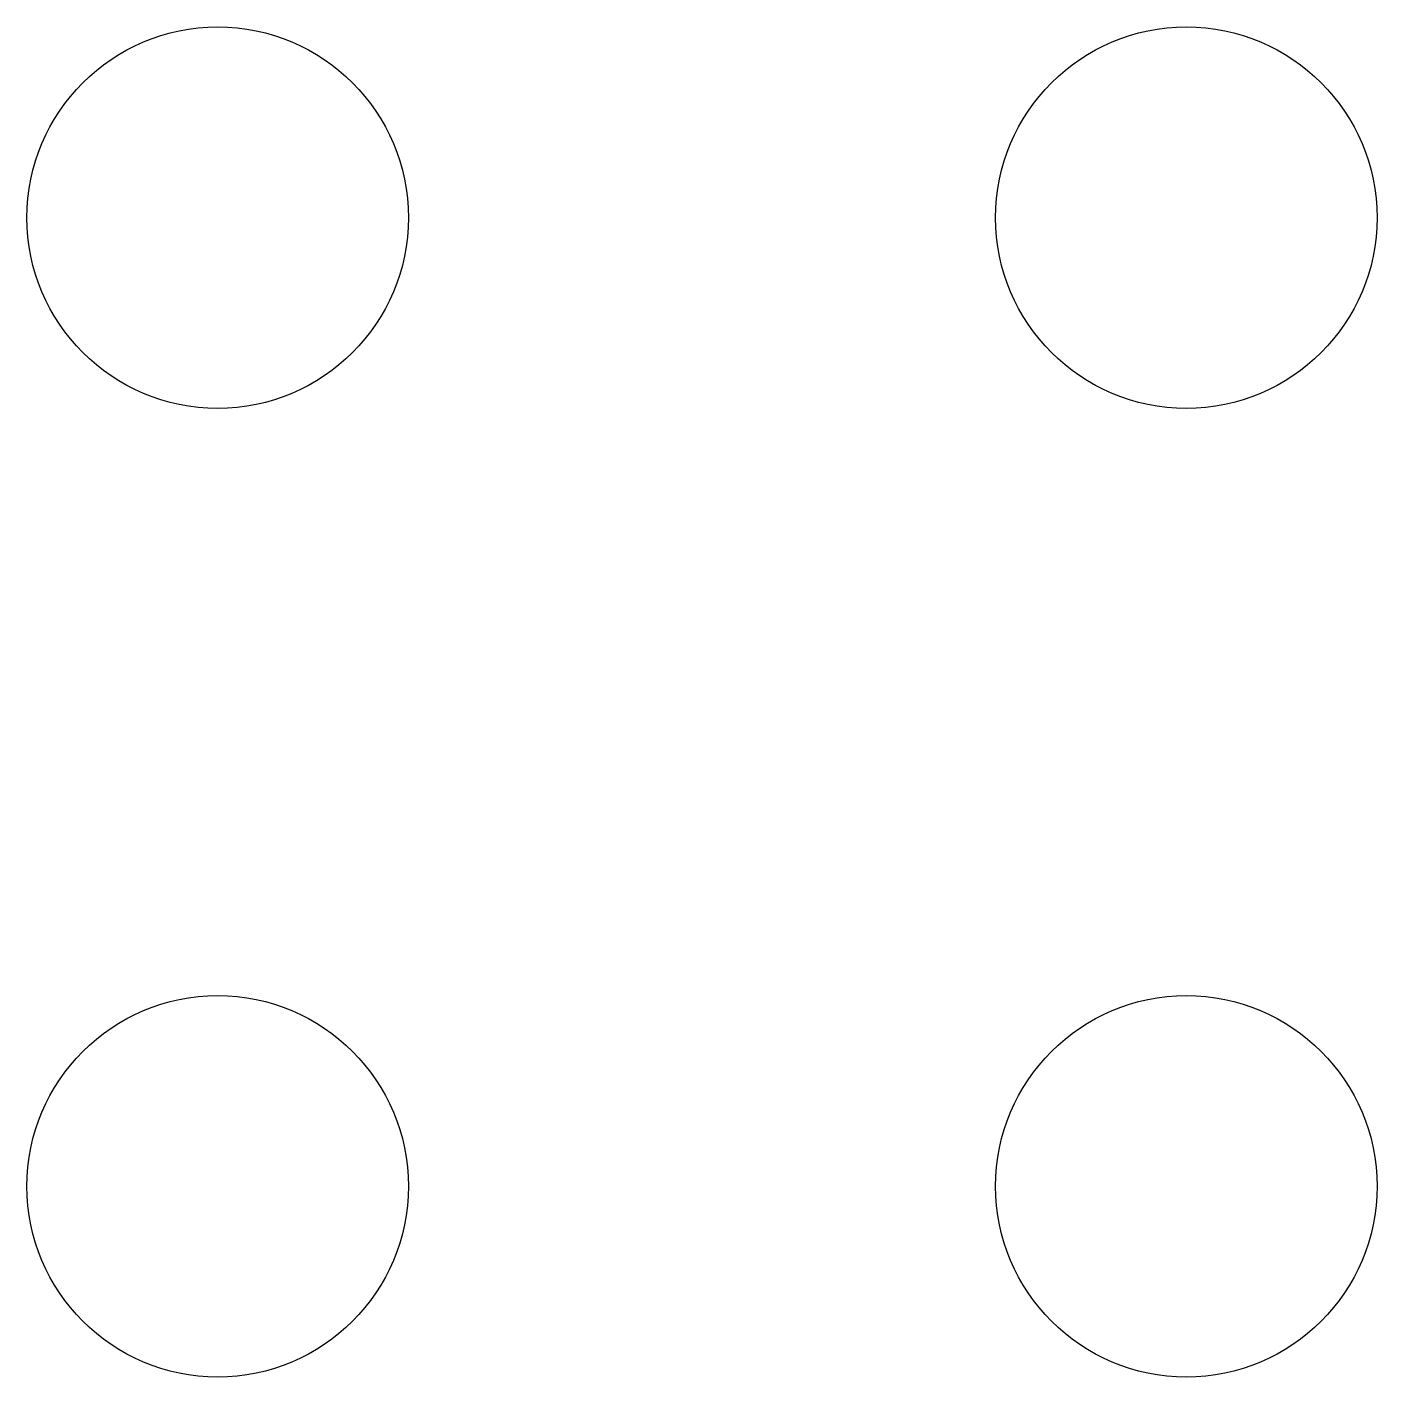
# Model space of a CAD drawing. Header units: inches. Extents: x 4.73 to 7.1, y -3.87 to -2.68.
# Drawn here: x 5.9603 to 6.0997, y -3.8697 to -3.7303 of the extents above; entities that cross this region are included whole.
import ezdxf

# ---------------------------------------------------------------- set-up
doc = ezdxf.new("R2010")
doc.units = ezdxf.units.IN
doc.header["$MEASUREMENT"] = 0
doc.layers.add('BLACK', color=250, linetype='CONTINUOUS')

msp = doc.modelspace()

# ---------------------------------------------------------------- linework, layer by layer
at = {"layer": 'BLACK'}
for centre in [(5.98, -3.75), (5.98, -3.75), (6.08, -3.75), (6.08, -3.75), (5.98, -3.85), (5.98, -3.85), (6.08, -3.85), (6.08, -3.85)]:
    msp.add_circle(centre, 0.01969, dxfattribs=at)

doc.saveas('drawing.dxf')
